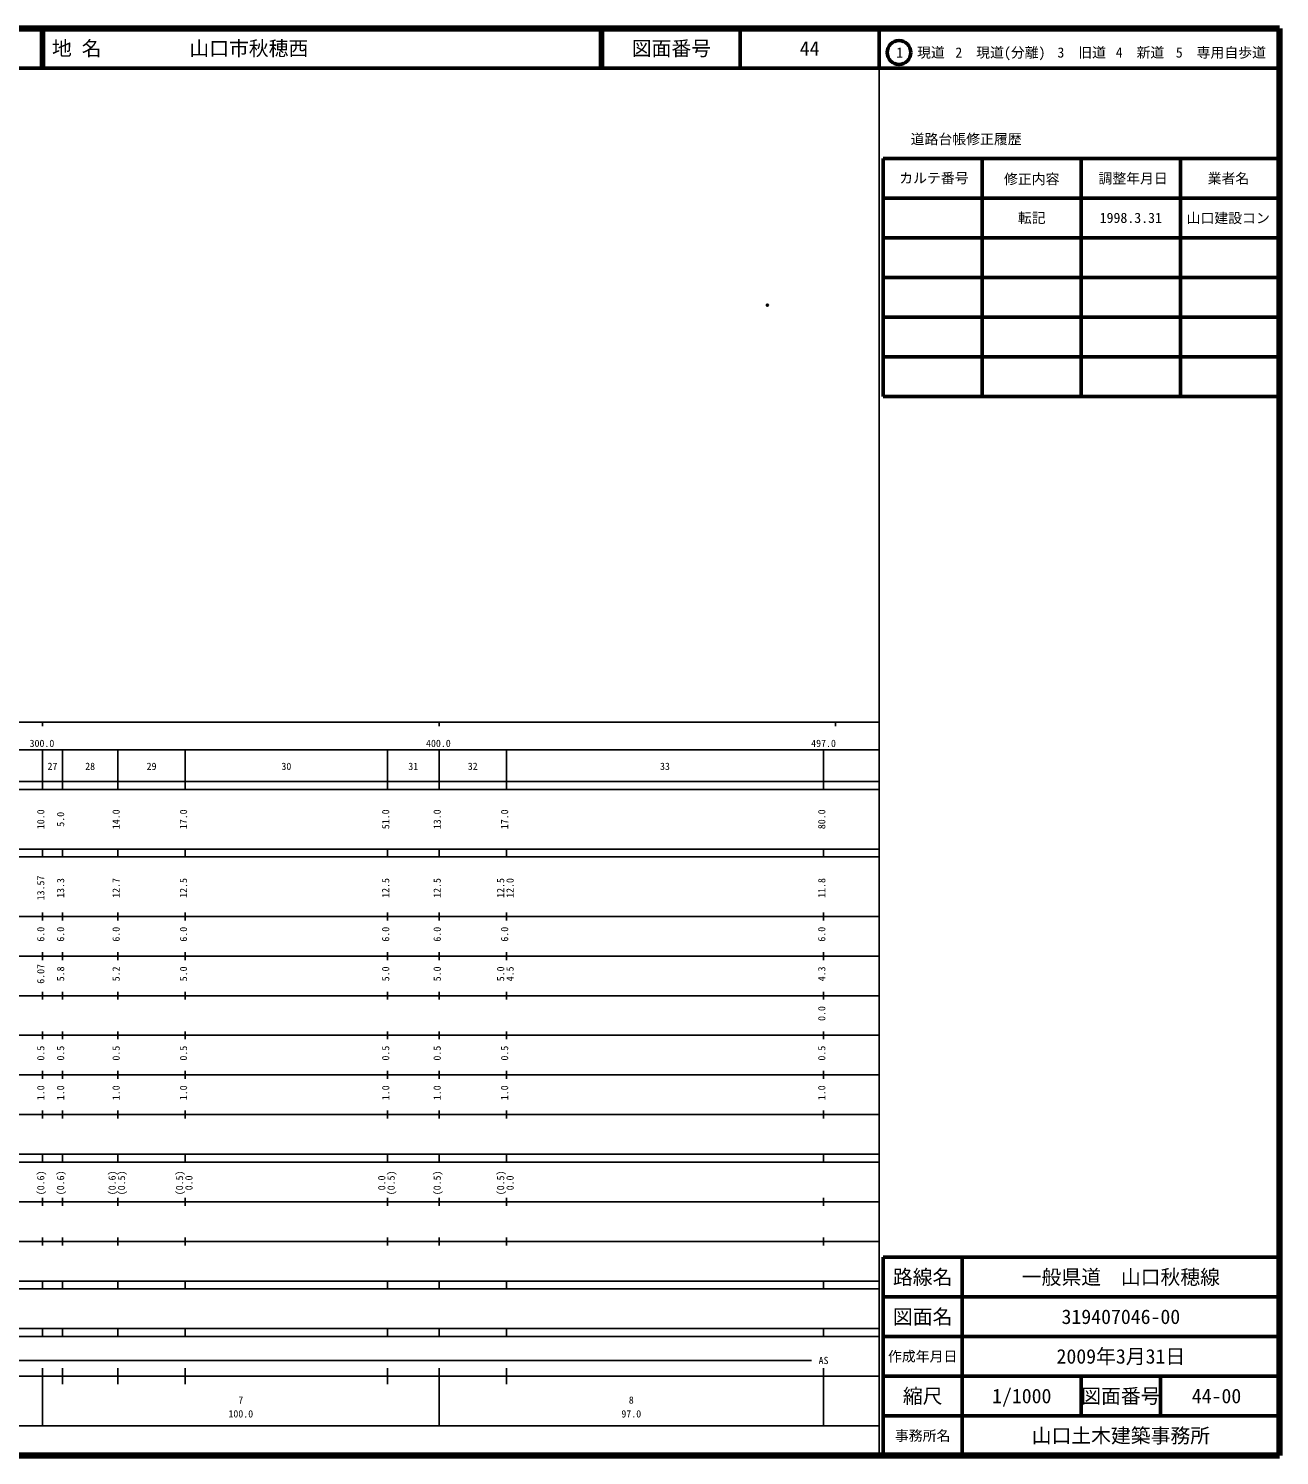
# Model space of a CAD drawing. Units: millimetres on the paper. Extents: x 40 to 680, y 20 to 380.
# Drawn here: x 364.5 to 680, y 20 to 380 of the extents above; entities that cross this region are included whole.
import ezdxf
from ezdxf.enums import TextEntityAlignment as Align

# ---------------------------------------------------------------- set-up
doc = ezdxf.new("R2010")
doc.units = ezdxf.units.MM
doc.header["$PDMODE"] = 32
doc.header["$PDSIZE"] = 0.5
doc.layers.add('M-OTRS', color=6, linetype='Continuous')
doc.layers.add('M-TTL-TXT', color=7, linetype='Continuous')
for name, color, linetype, lineweight in [('M-TTL', 2, 'Continuous', 140), ('M-TTL-BAND', 7, 'Continuous', 25), ('M-TTL-FRAM', 2, 'Continuous', 50), ('M-TTL-LINE', 7, 'Continuous', 50)]:
    doc.layers.add(name, color=color, linetype=linetype, lineweight=lineweight)
doc.styles.add('ＭＳ ゴシック', font='')
doc.styles.get('ＭＳ ゴシック').set_extended_font_data('MS Gothic')

msp = doc.modelspace()

# ---------------------------------------------------------------- linework, layer by layer
at = {"layer": 'M-OTRS'}
msp.add_point((550.822, 310.215), dxfattribs=at)
at = {"layer": 'M-TTL'}
for p, q in [((680, 380), (40, 380)), ((680, 20), (680, 380)), ((40, 20), (680, 20))]:
    msp.add_line(p, q, dxfattribs=at)
at = {"layer": 'M-TTL-BAND'}
for p, q in [((579, 20), (579, 370)), ((40, 205), (579, 205)), ((368, 205), (368, 204)), ((468, 205), (468, 204)), ((568, 205), (568, 204)), ((68, 198), (579, 198)), ((368, 188), (368, 198)), ((373, 188), (373, 198)), ((387, 188), (387, 198)), ((404, 188), (404, 198)), ((455, 188), (455, 198)), ((468, 188), (468, 198)), ((485, 188), (485, 198)), ((565, 188), (565, 198)), ((40, 190), (579, 190)), ((40, 188), (579, 188)), ((40, 173), (579, 173)), ((368, 171), (368, 173)), ((373, 171), (373, 173)), ((387, 171), (387, 173)), ((404, 171), (404, 173)), ((455, 171), (455, 173)), ((468, 171), (468, 173)), ((485, 171), (485, 173)), ((565, 171), (565, 173)), ((40, 171), (579, 171)), ((40, 156), (579, 156)), ((368, 155), (368, 157)), ((373, 155), (373, 157)), ((387, 155), (387, 157)), ((404, 155), (404, 157)), ((455, 155), (455, 157)), ((468, 155), (468, 157)), ((485, 155), (485, 157)), ((565, 155), (565, 157)), ((46, 146), (579, 146)), ((368, 145), (368, 147)), ((373, 145), (373, 147)), ((387, 145), (387, 147)), ((404, 145), (404, 147)), ((455, 145), (455, 147)), ((468, 145), (468, 147)), ((485, 145), (485, 147)), ((565, 145), (565, 147)), ((368, 135), (368, 137)), ((373, 135), (373, 137)), ((387, 135), (387, 137)), ((404, 135), (404, 137)), ((455, 135), (455, 137)), ((468, 135), (468, 137)), ((485, 135), (485, 137)), ((565, 135), (565, 137)), ((52, 136), (579, 136)), ((46, 126), (579, 126)), ((368, 125), (368, 127)), ((373, 125), (373, 127)), ((387, 125), (387, 127)), ((404, 125), (404, 127)), ((455, 125), (455, 127)), ((468, 125), (468, 127)), ((485, 125), (485, 127)), ((565, 125), (565, 127)), ((52, 116), (579, 116)), ((368, 115), (368, 117)), ((373, 115), (373, 117)), ((387, 115), (387, 117)), ((404, 115), (404, 117)), ((455, 115), (455, 117)), ((468, 115), (468, 117)), ((485, 115), (485, 117)), ((565, 115), (565, 117)), ((46, 106), (579, 106)), ((368, 105), (368, 107)), ((373, 105), (373, 107)), ((387, 105), (387, 107)), ((404, 105), (404, 107)), ((455, 105), (455, 107)), ((468, 105), (468, 107)), ((485, 105), (485, 107)), ((565, 105), (565, 107)), ((40, 96), (579, 96)), ((40, 94), (579, 94)), ((368, 94), (368, 96)), ((373, 94), (373, 96)), ((387, 94), (387, 96)), ((404, 94), (404, 96)), ((455, 94), (455, 96)), ((468, 94), (468, 96)), ((485, 94), (485, 96)), ((565, 94), (565, 96)), ((49, 84), (579, 84)), ((368, 83), (368, 85)), ((373, 83), (373, 85)), ((387, 83), (387, 85)), ((404, 83), (404, 85)), ((455, 83), (455, 85)), ((468, 83), (468, 85)), ((485, 83), (485, 85)), ((565, 83), (565, 85)), ((40, 74), (579, 74)), ((368, 73), (368, 75)), ((373, 73), (373, 75)), ((387, 73), (387, 75)), ((404, 73), (404, 75)), ((455, 73), (455, 75)), ((468, 73), (468, 75)), ((485, 73), (485, 75)), ((565, 73), (565, 75)), ((40, 64), (579, 64)), ((40, 62), (579, 62)), ((368, 62), (368, 64)), ((373, 62), (373, 64)), ((387, 62), (387, 64)), ((404, 62), (404, 64)), ((455, 62), (455, 64)), ((468, 62), (468, 64)), ((485, 62), (485, 64)), ((565, 62), (565, 64)), ((40, 52), (579, 52)), ((368, 50), (368, 52)), ((373, 50), (373, 52)), ((387, 50), (387, 52)), ((404, 50), (404, 52)), ((455, 50), (455, 52)), ((468, 50), (468, 52)), ((485, 50), (485, 52)), ((565, 50), (565, 52)), ((40, 50), (579, 50)), ((71, 44), (562, 44)), ((40, 40), (579, 40)), ((368, 27.5), (368, 42)), ((373, 38), (373, 42)), ((387, 38), (387, 42)), ((404, 38), (404, 42)), ((455, 38), (455, 42)), ((468, 27.5), (468, 42)), ((485, 38), (485, 42)), ((565, 27.5), (565, 42)), ((68, 27.5), (579, 27.5))]:
    msp.add_line(p, q, dxfattribs=at)
at = {"layer": 'M-TTL-FRAM'}
for p, q in [((580, 347.197), (580, 287.197)), ((580, 347.197), (680, 347.197)), ((580, 287.197), (680, 287.197)), ((680, 70), (580, 70)), ((580, 70), (580, 20))]:
    msp.add_line(p, q, dxfattribs=at)
at = {"layer": 'M-TTL-LINE'}
for p, q in [((367.75, 380), (367.75, 370)), ((368.25, 380), (368.25, 370)), ((508.747, 380), (508.747, 370)), ((509.247, 380), (509.247, 370)), ((543.997, 380), (543.997, 370)), ((579, 380), (579, 370)), ((40, 370), (680, 370)), ((605, 347.197), (605, 287.197)), ((630, 347.197), (630, 287.197)), ((655, 347.197), (655, 287.197)), ((580, 337.197), (680, 337.197)), ((580, 327.197), (680, 327.197)), ((580, 317.197), (680, 317.197)), ((580, 307.197), (680, 307.197)), ((580, 297.197), (680, 297.197)), ((600, 70), (600, 20)), ((680, 60), (580, 60)), ((680, 50), (580, 50)), ((680, 40), (580, 40)), ((630, 40), (630, 30)), ((650, 40), (650, 30)), ((680, 30), (580, 30))]:
    msp.add_line(p, q, dxfattribs=at)
msp.add_circle((584.031, 373.958), 3, dxfattribs=at)

# ---------------------------------------------------------------- texts
at = {"layer": 'M-TTL-BAND', "style": 'ＭＳ ゴシック'}
for s, p in [('300.0', (367.844, 198.195)), ('400.0', (467.844, 198.195)), ('497.0', (565, 198.195)), ('27', (370.5, 192.405)), ('28', (380, 192.405)), ('29', (395.5, 192.405)), ('30', (429.5, 192.405)), ('31', (461.5, 192.405)), ('32', (476.5, 192.405)), ('33', (525, 192.405)), ('AS', (565, 42.5)), ('7', (418, 32.523)), ('8', (516.5, 32.523)), ('100.0', (418, 29.033)), ('97.0', (516.5, 29.033))]:
    msp.add_text(s, height=1.833, dxfattribs=at).set_placement(p, align=Align.BOTTOM_CENTER)
for s, p in [('10.0', (369, 180.5)), ('5.0', (374, 180.5)), ('14.0', (388, 180.5)), ('17.0', (405, 180.5)), ('51.0', (456, 180.5)), ('13.0', (469, 180.5)), ('17.0', (486, 180.5)), ('80.0', (566, 180.5)), ('13.57', (369, 163.174)), ('13.3', (374, 163.174)), ('12.7', (388, 163.174)), ('12.5', (405, 163.174)), ('12.5', (456, 163.174)), ('12.5', (469, 163.174)), ('12.5', (485, 163.174)), ('12.0', (487.37, 163.174)), ('11.8', (566, 163.174)), ('6.0', (369, 151.5)), ('6.0', (374, 151.5)), ('6.0', (388, 151.5)), ('6.0', (405, 151.5)), ('6.0', (456, 151.5)), ('6.0', (469, 151.5)), ('6.0', (486, 151.5)), ('6.0', (566, 151.5)), ('6.07', (369, 141.5)), ('5.8', (374, 141.5)), ('5.2', (388, 141.5)), ('5.0', (405, 141.5)), ('5.0', (456, 141.5)), ('5.0', (469, 141.5)), ('5.0', (485, 141.5)), ('4.5', (487.37, 141.5)), ('4.3', (566, 141.5)), ('0.0', (566, 131.5)), ('0.5', (369, 121.5)), ('0.5', (374, 121.5)), ('0.5', (388, 121.5)), ('0.5', (405, 121.5)), ('0.5', (456, 121.5)), ('0.5', (469, 121.5)), ('0.5', (486, 121.5)), ('0.5', (566, 121.5)), ('1.0', (369, 111.5)), ('1.0', (374, 111.5)), ('1.0', (388, 111.5)), ('1.0', (405, 111.5)), ('1.0', (456, 111.5)), ('1.0', (469, 111.5)), ('1.0', (486, 111.5)), ('1.0', (566, 111.5)), ('(0.6)', (369, 88.764)), ('(0.6)', (374, 88.764)), ('(0.6)', (387, 88.764)), ('(0.5)', (389.37, 88.764)), ('(0.5)', (404, 88.764)), ('0.0', (406.37, 88.764)), ('0.0', (455, 88.764)), ('(0.5)', (457.37, 88.764)), ('(0.5)', (469, 88.764)), ('(0.5)', (485, 88.764)), ('0.0', (487.37, 88.764))]:
    msp.add_text(s, height=1.833, rotation=90, dxfattribs=at).set_placement(p, align=Align.BOTTOM_CENTER)
at = {"layer": 'M-TTL-TXT', "style": 'ＭＳ ゴシック'}
for s, p in [('地 名', (370.38, 375)), ('山口市秋穂西', (405.024, 375))]:
    msp.add_text(s, height=3.666, dxfattribs=at).set_placement(p, align=Align.MIDDLE_LEFT)
for s, height, p in [('図面番号', 3.666, (526.622, 375)), ('44', 3.666, (561.497, 375)), ('1\u3000現道', 2.566, (589.448, 373.958)), ('2\u3000現道(分離)', 2.566, (609.619, 373.958)), ('3\u3000旧道', 2.566, (630.121, 373.958)), ('4\u3000新道', 2.566, (644.824, 373.958)), ('5\u3000専用自歩道', 2.566, (665.228, 373.958)), ('道路台帳修正履歴', 2.566, (600.968, 352.113)), ('カルテ番号', 2.566, (592.839, 342.277)), ('修正内容', 2.566, (617.509, 342.023)), ('調整年月日', 2.566, (643.089, 342.197)), ('業者名', 2.566, (667.134, 342.197)), ('転記', 2.566, (617.5, 332.245)), ('1998.3.31', 2.566, (642.5, 332.245)), ('山口建設コン', 2.566, (667.077, 332.189)), ('路線名', 3.666, (590, 65)), ('路線名', 3.666, (590, 65)), ('一般県道\u3000山口秋穂線', 3.666, (640, 65)), ('図面名', 3.666, (590, 55)), ('図面名', 3.666, (590, 55)), ('319407046-00', 3.666, (640, 55)), ('2009年3月31日', 3.666, (640, 45)), ('作成年月日', 2.566, (590, 45)), ('作成年月日', 2.566, (590, 45)), ('縮尺', 3.666, (590, 35)), ('縮尺', 3.666, (590, 35)), ('1/1000', 3.666, (615, 35)), ('図面番号', 3.666, (640, 35)), ('図面番号', 3.666, (640, 35)), ('44-00', 3.666, (664.125, 35)), ('事務所名', 2.566, (590, 25)), ('事務所名', 2.566, (590, 25)), ('山口土木建築事務所', 3.666, (640, 25))]:
    msp.add_text(s, height=height, dxfattribs=at).set_placement(p, align=Align.MIDDLE_CENTER)

doc.saveas('drawing.dxf')
